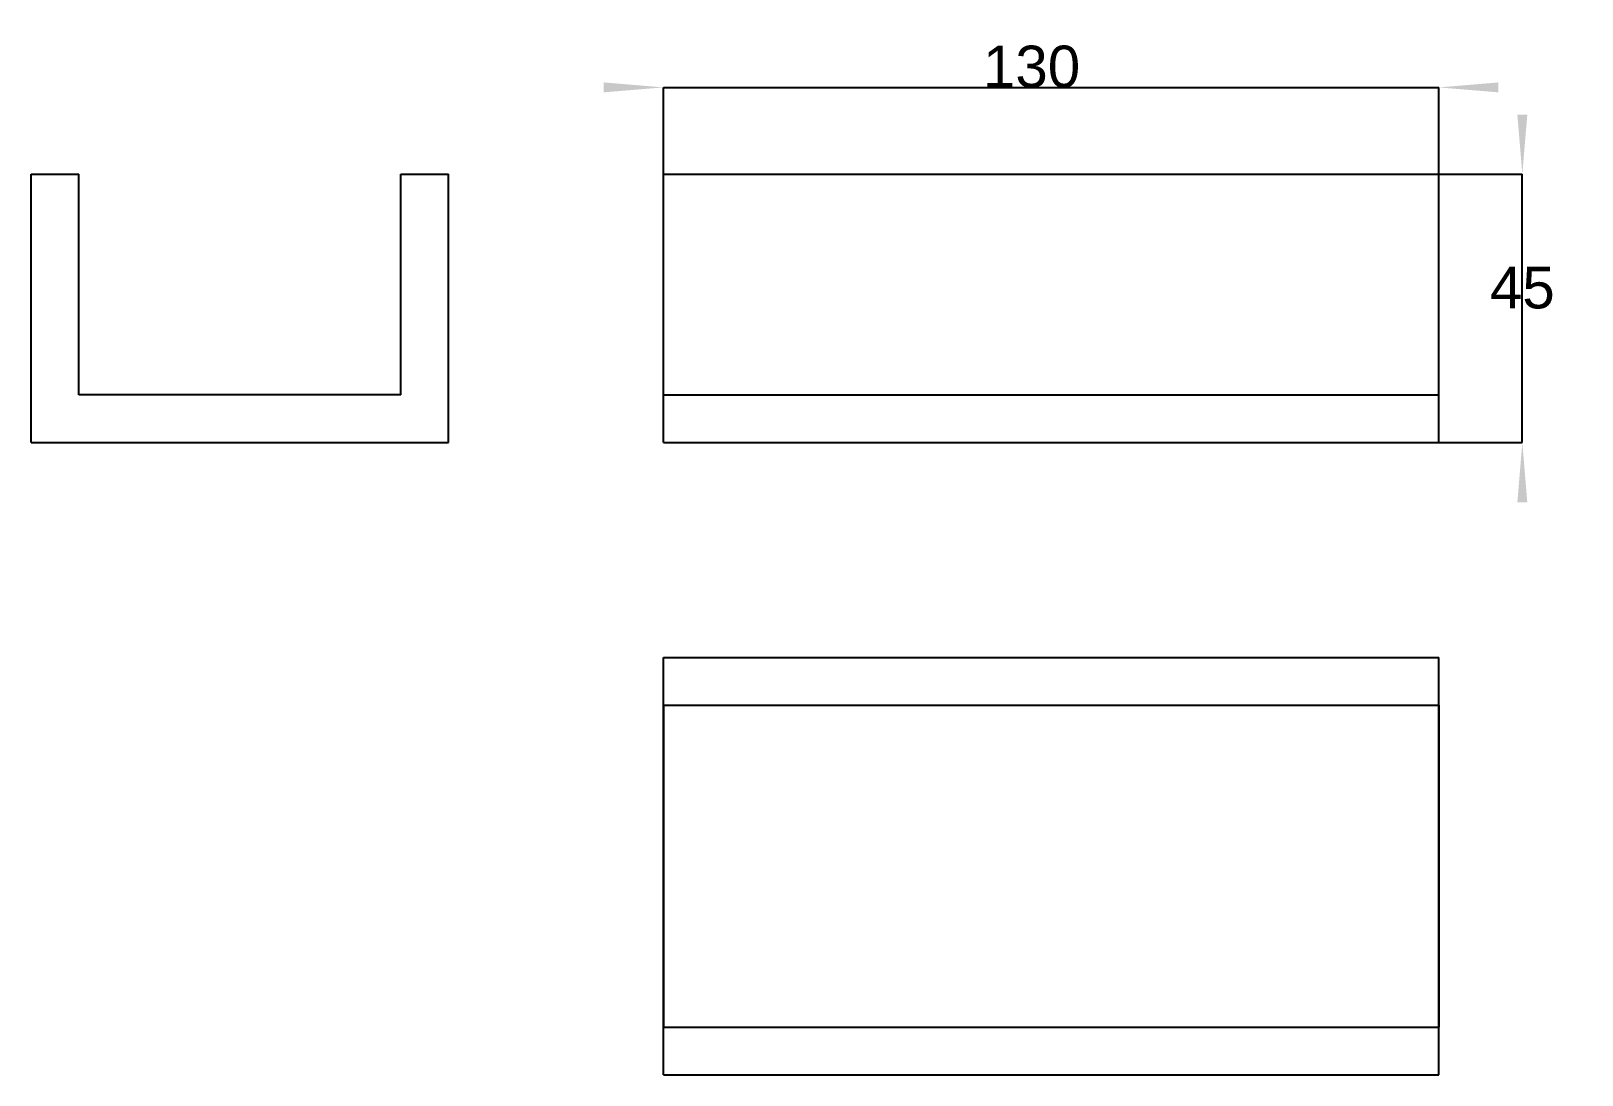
# Model space of a CAD drawing. Header units: millimetres. Extents: x 71 to 201, y 83 to 171.
import ezdxf
from ezdxf.enums import TextEntityAlignment as Align

# ---------------------------------------------------------------- set-up
doc = ezdxf.new("R2010")
doc.units = ezdxf.units.MM
doc.layers.get('0').update_dxf_attribs({"linetype": 'CONTINUOUS'})
for name, color, linetype in [('DimHeight', 7, 'CONTINUOUS'), ('DimWidth', 7, 'CONTINUOUS'), ('ProjItem', 7, 'CONTINUOUS'), ('ProjItem001', 7, 'CONTINUOUS'), ('ProjItem002', 7, 'CONTINUOUS')]:
    doc.layers.add(name, color=color, linetype=linetype)
doc.styles.get("Standard").update_dxf_attribs({"font": 'arial.ttf'})
doc.dimstyles.get("Standard").update_dxf_attribs({"dimscale": 0, "dimtxt": 2.5, "dimasz": 2.5, "dimexe": 1.25, "dimexo": 0.625, "dimtad": 1, "dimtxsty": 'STANDARD', "dimcen": 2.5, "dimazin": 3, "dimtfac": 1, "dimtmove": 0, "dimatfit": 3})

# ---------------------------------------------------------------- blocks, each defined once
blk = doc.blocks.new('*DimWidth')
at = {"color": 0}
for points in [[(119, 166.442), (119, 165.608), (124, 166.025)], [(194, 166.442), (194, 165.608), (189, 166.025)]]:
    blk.add_solid(points, dxfattribs=at)
at = {"layer": 'DimWidth'}
for p, q in [((124, 136.25), (124, 166.025)), ((124, 166.025), (189, 166.025)), ((189, 158.75), (189, 166.025))]:
    blk.add_line(p, q, dxfattribs=at)
blk.add_text('130', height=3.5, dxfattribs=at).set_placement((154.864, 166.025), align=Align.CENTER)
blk = doc.blocks.new('*DimHeight')
at = {"color": 0}
for points in [[(196.417, 163.75), (195.583, 163.75), (196, 158.75)], [(196.417, 131.25), (195.583, 131.25), (196, 136.25)]]:
    blk.add_solid(points, dxfattribs=at)
at = {"layer": 'DimHeight'}
for p, q in [((124, 158.75), (196, 158.75)), ((196, 136.25), (196, 158.75)), ((124, 136.25), (196, 136.25))]:
    blk.add_line(p, q, dxfattribs=at)
blk.add_text('45', height=3.5, dxfattribs=at).set_placement((196, 147.5), align=Align.CENTER)

msp = doc.modelspace()

# ---------------------------------------------------------------- linework, layer by layer
at = {"layer": 'ProjItem'}
for p, q in [((124, 136.25), (124, 158.75)), ((124, 158.75), (189, 158.75)), ((124, 136.25), (124, 158.75)), ((124, 140.25), (124, 158.75)), ((124, 140.25), (124, 158.75)), ((124, 158.75), (189, 158.75)), ((124, 158.75), (189, 158.75)), ((124, 158.75), (189, 158.75)), ((189, 136.25), (189, 158.75)), ((189, 140.25), (189, 158.75)), ((189, 140.25), (189, 158.75)), ((189, 136.25), (189, 158.75)), ((124, 140.25), (189, 140.25)), ((124, 140.25), (189, 140.25)), ((124, 136.25), (189, 136.25)), ((124, 136.25), (189, 136.25))]:
    msp.add_line(p, q, dxfattribs=at)
at = {"layer": 'ProjItem001'}
for p, q in [((124, 114.25), (124, 118.25)), ((124, 118.25), (189, 118.25)), ((124, 83.25), (124, 118.25)), ((124, 118.25), (189, 118.25)), ((189, 114.25), (189, 118.25)), ((189, 83.25), (189, 118.25)), ((124, 114.25), (124, 87.25)), ((124, 114.25), (189, 114.25)), ((124, 114.25), (189, 114.25)), ((189, 114.25), (189, 87.25)), ((124, 83.25), (124, 87.25)), ((124, 87.25), (189, 87.25)), ((124, 87.25), (189, 87.25)), ((189, 83.25), (189, 87.25)), ((124, 83.25), (189, 83.25)), ((124, 83.25), (189, 83.25))]:
    msp.add_line(p, q, dxfattribs=at)
at = {"layer": 'ProjItem002'}
for p, q in [((71, 158.75), (75, 158.75)), ((71, 136.25), (71, 158.75)), ((71, 158.75), (75, 158.75)), ((71, 136.25), (71, 158.75)), ((75, 140.25), (75, 158.75)), ((75, 140.25), (75, 158.75)), ((102, 140.25), (102, 158.75)), ((102, 158.75), (106, 158.75)), ((102, 158.75), (106, 158.75)), ((102, 140.25), (102, 158.75)), ((106, 136.25), (106, 158.75)), ((106, 136.25), (106, 158.75)), ((102, 140.25), (75, 140.25)), ((102, 140.25), (75, 140.25)), ((71, 136.25), (106, 136.25)), ((71, 136.25), (106, 136.25))]:
    msp.add_line(p, q, dxfattribs=at)

# ---------------------------------------------------------------- dimensions: what is measured, and where the dimension line sits
at = {"layer": 'DimHeight'}
dim = msp.add_linear_dim(base=(196, 147.5), p1=(124, 136.25), p2=(124, 158.75), angle=90, text='45', dimstyle='STANDARD', dxfattribs=at)
dim.commit()
dim.dimension.update_dxf_attribs({"geometry": '*DimHeight', "text_midpoint": (201, 147.5)})
at = {"layer": 'DimWidth'}
dim = msp.add_linear_dim(base=(154.864, 166.025), p1=(124, 136.25), p2=(189, 158.75), text='130', dimstyle='STANDARD', dxfattribs=at)
dim.commit()
dim.dimension.update_dxf_attribs({"geometry": '*DimWidth', "text_midpoint": (156.5, 170.75)})

doc.saveas('drawing.dxf')
